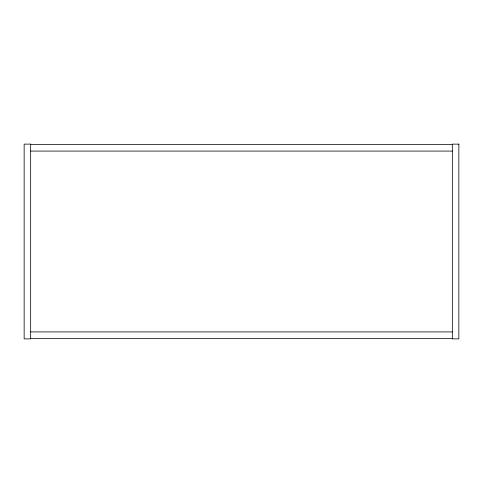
<?xml version="1.0" encoding="UTF-8"?>
<svg xmlns="http://www.w3.org/2000/svg" width="483" height="483" viewBox="0 0 483 483"><rect width="100%" height="100%" fill="white"/><g stroke="black" fill="none" stroke-linecap="round" stroke-linejoin="round"><path stroke-width="0.72" d="M30.67 144.562L452.33 144.562M30.67 151.082L452.33 151.082M30.67 331.918L452.33 331.918M30.67 338.438L452.33 338.438M30.67 144.127L24.15 144.127L24.15 338.873L30.67 338.873L30.67 144.127M458.85 144.127L452.33 144.127L452.33 338.873L458.85 338.873L458.85 144.127"/></g></svg>
